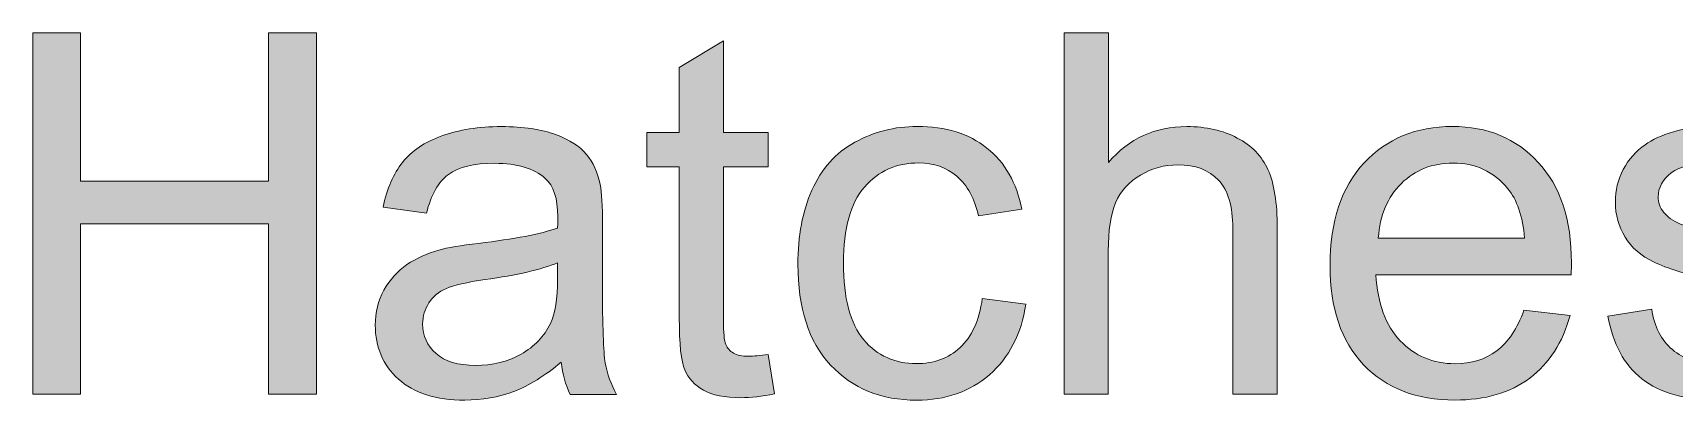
# Model space of a CAD drawing. Header units: inches. Extents: x 247 to 2765, y -1897 to -1110.
# Drawn here: x 294.92 to 308.68, y -1340.21 to -1337.13 of the extents above; entities that cross this region are included whole.
import ezdxf

# ---------------------------------------------------------------- set-up
doc = ezdxf.new("R2010")
doc.units = ezdxf.units.IN
doc.header["$MEASUREMENT"] = 0
doc.layers.add('Layer 1', color=7, linetype='Continuous')

# ---------------------------------------------------------------- blocks, each defined once
blk = doc.blocks.new('block 127')
at = {"layer": 'Layer 1', "true_color": 0x3cb54a}
h = blk.add_hatch(color=95, dxfattribs=at)
h.dxf.hatch_style = 2
h.paths.add_polyline_path([(294.915, -1340.162), (294.915, -1337.132), (295.316, -1337.132), (295.316, -1338.376), (296.891, -1338.376), (296.891, -1337.132), (297.293, -1337.132), (297.293, -1340.162), (296.891, -1340.162), (296.891, -1338.734), (295.316, -1338.734), (295.316, -1340.162)])
h = blk.add_hatch(color=95, dxfattribs=at)
h.dxf.hatch_style = 2
edge = h.paths.add_edge_path()
edge.add_spline(control_points=[(301.079, -1339.829), (301.079, -1339.829), (301.133, -1340.158), (301.133, -1340.158), (301.028, -1340.18), (300.934, -1340.191), (300.851, -1340.191), (300.716, -1340.191), (300.611, -1340.169), (300.537, -1340.127), (300.462, -1340.085), (300.41, -1340.028), (300.38, -1339.958), (300.35, -1339.888), (300.335, -1339.742), (300.335, -1339.519), (300.335, -1339.519), (300.335, -1338.256), (300.335, -1338.256), (300.335, -1338.256), (300.062, -1338.256), (300.062, -1338.256), (300.062, -1338.256), (300.062, -1337.967), (300.062, -1337.967), (300.062, -1337.967), (300.335, -1337.967), (300.335, -1337.967), (300.335, -1337.967), (300.335, -1337.424), (300.335, -1337.424), (300.335, -1337.424), (300.705, -1337.2), (300.705, -1337.2), (300.705, -1337.2), (300.705, -1337.967), (300.705, -1337.967), (300.705, -1337.967), (301.079, -1337.967), (301.079, -1337.967), (301.079, -1337.967), (301.079, -1338.256), (301.079, -1338.256), (301.079, -1338.256), (300.705, -1338.256), (300.705, -1338.256), (300.705, -1338.256), (300.705, -1339.54), (300.705, -1339.54), (300.705, -1339.646), (300.711, -1339.714), (300.724, -1339.745), (300.737, -1339.775), (300.759, -1339.799), (300.789, -1339.817), (300.819, -1339.835), (300.86, -1339.843), (300.915, -1339.843), (300.957, -1339.843), (301.012, -1339.839), (301.079, -1339.829)], knot_values=[0, 0, 0, 0, 1, 1, 1, 2, 2, 2, 3, 3, 3, 4, 4, 4, 5, 5, 5, 6, 6, 6, 7, 7, 7, 8, 8, 8, 9, 9, 9, 10, 10, 10, 11, 11, 11, 12, 12, 12, 13, 13, 13, 14, 14, 14, 15, 15, 15, 16, 16, 16, 17, 17, 17, 18, 18, 18, 19, 19, 19, 20, 20, 20, 20], degree=3, periodic=1)
h = blk.add_hatch(color=95, dxfattribs=at)
h.dxf.hatch_style = 2
edge = h.paths.add_edge_path()
edge.add_spline(control_points=[(303.56, -1340.162), (303.56, -1340.162), (303.56, -1337.132), (303.56, -1337.132), (303.56, -1337.132), (303.932, -1337.132), (303.932, -1337.132), (303.932, -1337.132), (303.932, -1338.219), (303.932, -1338.219), (304.105, -1338.018), (304.324, -1337.918), (304.589, -1337.918), (304.752, -1337.918), (304.893, -1337.95), (305.013, -1338.014), (305.133, -1338.077), (305.218, -1338.166), (305.27, -1338.279), (305.321, -1338.392), (305.348, -1338.556), (305.348, -1338.771), (305.348, -1338.771), (305.348, -1340.162), (305.348, -1340.162), (305.348, -1340.162), (304.975, -1340.162), (304.975, -1340.162), (304.975, -1340.162), (304.975, -1338.771), (304.975, -1338.771), (304.975, -1338.586), (304.936, -1338.45), (304.854, -1338.366), (304.774, -1338.281), (304.66, -1338.239), (304.512, -1338.239), (304.402, -1338.239), (304.298, -1338.267), (304.201, -1338.325), (304.104, -1338.382), (304.034, -1338.459), (303.993, -1338.557), (303.952, -1338.654), (303.931, -1338.79), (303.931, -1338.962), (303.931, -1338.962), (303.931, -1340.162), (303.931, -1340.162), (303.931, -1340.162), (303.56, -1340.162), (303.56, -1340.162), (303.56, -1340.162), (303.56, -1340.162), (303.56, -1340.162)], knot_values=[0, 0, 0, 0, 1, 1, 1, 2, 2, 2, 3, 3, 3, 4, 4, 4, 5, 5, 5, 6, 6, 6, 7, 7, 7, 8, 8, 8, 9, 9, 9, 10, 10, 10, 11, 11, 11, 12, 12, 12, 13, 13, 13, 14, 14, 14, 15, 15, 15, 16, 16, 16, 17, 17, 17, 18, 18, 18, 18], degree=3, periodic=1)
h = blk.add_hatch(color=95, dxfattribs=at)
h.dxf.hatch_style = 2
edge = h.paths.add_edge_path()
edge.add_spline(control_points=[(299.345, -1339.892), (299.207, -1340.008), (299.074, -1340.091), (298.947, -1340.139), (298.82, -1340.188), (298.682, -1340.211), (298.536, -1340.211), (298.295, -1340.211), (298.11, -1340.152), (297.98, -1340.035), (297.851, -1339.917), (297.786, -1339.766), (297.786, -1339.584), (297.786, -1339.476), (297.81, -1339.378), (297.859, -1339.289), (297.909, -1339.2), (297.972, -1339.129), (298.052, -1339.075), (298.132, -1339.021), (298.221, -1338.981), (298.32, -1338.953), (298.393, -1338.933), (298.503, -1338.915), (298.651, -1338.897), (298.952, -1338.861), (299.173, -1338.819), (299.314, -1338.769), (299.316, -1338.718), (299.316, -1338.687), (299.316, -1338.673), (299.316, -1338.521), (299.281, -1338.414), (299.211, -1338.352), (299.116, -1338.268), (298.975, -1338.226), (298.787, -1338.226), (298.612, -1338.226), (298.484, -1338.257), (298.4, -1338.319), (298.316, -1338.38), (298.254, -1338.488), (298.215, -1338.645), (298.215, -1338.645), (297.851, -1338.594), (297.851, -1338.594), (297.884, -1338.439), (297.939, -1338.313), (298.015, -1338.218), (298.091, -1338.122), (298.199, -1338.048), (298.343, -1337.997), (298.487, -1337.945), (298.653, -1337.918), (298.842, -1337.918), (299.029, -1337.918), (299.181, -1337.941), (299.298, -1337.985), (299.415, -1338.029), (299.502, -1338.084), (299.557, -1338.151), (299.611, -1338.218), (299.65, -1338.302), (299.672, -1338.404), (299.684, -1338.469), (299.691, -1338.582), (299.691, -1338.748), (299.691, -1338.748), (299.691, -1339.244), (299.691, -1339.244), (299.691, -1339.59), (299.698, -1339.809), (299.714, -1339.9), (299.73, -1339.991), (299.762, -1340.079), (299.809, -1340.164), (299.809, -1340.164), (299.42, -1340.164), (299.42, -1340.164), (299.381, -1340.085), (299.356, -1339.995), (299.345, -1339.892)], knot_values=[0, 0, 0, 0, 1, 1, 1, 2, 2, 2, 3, 3, 3, 4, 4, 4, 5, 5, 5, 6, 6, 6, 7, 7, 7, 8, 8, 8, 9, 9, 9, 10, 10, 10, 11, 11, 11, 12, 12, 12, 13, 13, 13, 14, 14, 14, 15, 15, 15, 16, 16, 16, 17, 17, 17, 18, 18, 18, 19, 19, 19, 20, 20, 20, 21, 21, 21, 22, 22, 22, 23, 23, 23, 24, 24, 24, 25, 25, 25, 26, 26, 26, 27, 27, 27, 27], degree=3, periodic=1)
edge = h.paths.add_edge_path()
edge.add_spline(control_points=[(299.314, -1339.061), (299.179, -1339.116), (298.976, -1339.163), (298.706, -1339.201), (298.552, -1339.223), (298.445, -1339.248), (298.382, -1339.276), (298.318, -1339.303), (298.269, -1339.343), (298.235, -1339.397), (298.2, -1339.45), (298.183, -1339.508), (298.183, -1339.573), (298.183, -1339.673), (298.221, -1339.755), (298.296, -1339.821), (298.371, -1339.887), (298.481, -1339.92), (298.626, -1339.92), (298.769, -1339.92), (298.897, -1339.889), (299.008, -1339.826), (299.12, -1339.763), (299.202, -1339.677), (299.254, -1339.569), (299.294, -1339.485), (299.314, -1339.36), (299.314, -1339.196), (299.314, -1339.196), (299.314, -1339.061), (299.314, -1339.061)], knot_values=[0, 0, 0, 0, 1, 1, 1, 2, 2, 2, 3, 3, 3, 4, 4, 4, 5, 5, 5, 6, 6, 6, 7, 7, 7, 8, 8, 8, 9, 9, 9, 10, 10, 10, 10], degree=3, periodic=1)
h = blk.add_hatch(color=95, dxfattribs=at)
h.dxf.hatch_style = 2
edge = h.paths.add_edge_path()
edge.add_spline(control_points=[(302.875, -1339.358), (302.875, -1339.358), (303.241, -1339.406), (303.241, -1339.406), (303.202, -1339.658), (303.099, -1339.855), (302.935, -1339.998), (302.769, -1340.141), (302.568, -1340.212), (302.327, -1340.212), (302.027, -1340.212), (301.785, -1340.114), (301.603, -1339.917), (301.419, -1339.721), (301.329, -1339.44), (301.329, -1339.073), (301.329, -1338.836), (301.368, -1338.628), (301.447, -1338.451), (301.526, -1338.272), (301.645, -1338.139), (301.806, -1338.05), (301.967, -1337.961), (302.141, -1337.917), (302.329, -1337.917), (302.568, -1337.917), (302.763, -1337.977), (302.914, -1338.098), (303.066, -1338.219), (303.163, -1338.39), (303.206, -1338.611), (303.206, -1338.611), (302.844, -1338.667), (302.844, -1338.667), (302.81, -1338.52), (302.749, -1338.409), (302.661, -1338.335), (302.574, -1338.26), (302.468, -1338.223), (302.344, -1338.223), (302.157, -1338.223), (302.004, -1338.29), (301.887, -1338.425), (301.77, -1338.559), (301.711, -1338.771), (301.711, -1339.062), (301.711, -1339.357), (301.768, -1339.572), (301.881, -1339.705), (301.994, -1339.839), (302.141, -1339.905), (302.323, -1339.905), (302.469, -1339.905), (302.591, -1339.861), (302.689, -1339.771), (302.787, -1339.681), (302.849, -1339.544), (302.875, -1339.358)], knot_values=[0, 0, 0, 0, 1, 1, 1, 2, 2, 2, 3, 3, 3, 4, 4, 4, 5, 5, 5, 6, 6, 6, 7, 7, 7, 8, 8, 8, 9, 9, 9, 10, 10, 10, 11, 11, 11, 12, 12, 12, 13, 13, 13, 14, 14, 14, 15, 15, 15, 16, 16, 16, 17, 17, 17, 18, 18, 18, 19, 19, 19, 19], degree=3, periodic=1)
h = blk.add_hatch(color=95, dxfattribs=at)
h.dxf.hatch_style = 2
edge = h.paths.add_edge_path()
edge.add_spline(control_points=[(307.416, -1339.456), (307.416, -1339.456), (307.802, -1339.503), (307.802, -1339.503), (307.74, -1339.728), (307.629, -1339.902), (307.465, -1340.026), (307.301, -1340.15), (307.09, -1340.211), (306.836, -1340.211), (306.515, -1340.211), (306.261, -1340.113), (306.072, -1339.915), (305.884, -1339.717), (305.79, -1339.44), (305.79, -1339.083), (305.79, -1338.713), (305.885, -1338.428), (306.076, -1338.223), (306.266, -1338.019), (306.512, -1337.917), (306.816, -1337.917), (307.11, -1337.917), (307.35, -1338.017), (307.535, -1338.218), (307.721, -1338.417), (307.814, -1338.698), (307.814, -1339.061), (307.814, -1339.083), (307.813, -1339.116), (307.812, -1339.16), (307.812, -1339.16), (306.175, -1339.16), (306.175, -1339.16), (306.189, -1339.401), (306.257, -1339.586), (306.379, -1339.714), (306.502, -1339.842), (306.655, -1339.906), (306.838, -1339.906), (306.975, -1339.906), (307.091, -1339.87), (307.188, -1339.798), (307.283, -1339.726), (307.36, -1339.613), (307.416, -1339.456)], knot_values=[0, 0, 0, 0, 1, 1, 1, 2, 2, 2, 3, 3, 3, 4, 4, 4, 5, 5, 5, 6, 6, 6, 7, 7, 7, 8, 8, 8, 9, 9, 9, 10, 10, 10, 11, 11, 11, 12, 12, 12, 13, 13, 13, 14, 14, 14, 15, 15, 15, 15], degree=3, periodic=1)
edge = h.paths.add_edge_path()
edge.add_spline(control_points=[(306.195, -1338.854), (306.195, -1338.854), (307.421, -1338.854), (307.421, -1338.854), (307.405, -1338.669), (307.357, -1338.531), (307.281, -1338.439), (307.162, -1338.295), (307.009, -1338.224), (306.82, -1338.224), (306.649, -1338.224), (306.504, -1338.281), (306.388, -1338.395), (306.272, -1338.509), (306.207, -1338.662), (306.195, -1338.854)], knot_values=[0, 0, 0, 0, 1, 1, 1, 2, 2, 2, 3, 3, 3, 4, 4, 4, 5, 5, 5, 5], degree=3, periodic=1)
h = blk.add_hatch(color=95, dxfattribs=at)
h.dxf.hatch_style = 2
edge = h.paths.add_edge_path()
edge.add_spline(control_points=[(308.12, -1339.507), (308.12, -1339.507), (308.487, -1339.449), (308.487, -1339.449), (308.509, -1339.596), (308.566, -1339.709), (308.66, -1339.788), (308.754, -1339.867), (308.886, -1339.906), (309.056, -1339.906), (309.227, -1339.906), (309.354, -1339.871), (309.436, -1339.801), (309.518, -1339.732), (309.56, -1339.65), (309.56, -1339.557), (309.56, -1339.473), (309.524, -1339.406), (309.451, -1339.358), (309.399, -1339.325), (309.273, -1339.283), (309.07, -1339.233), (308.798, -1339.164), (308.608, -1339.104), (308.503, -1339.053), (308.398, -1339.003), (308.318, -1338.933), (308.263, -1338.844), (308.208, -1338.755), (308.182, -1338.658), (308.182, -1338.55), (308.182, -1338.453), (308.204, -1338.361), (308.249, -1338.278), (308.293, -1338.194), (308.354, -1338.125), (308.432, -1338.07), (308.49, -1338.028), (308.569, -1337.991), (308.669, -1337.961), (308.768, -1337.931), (308.876, -1337.917), (308.99, -1337.917), (309.162, -1337.917), (309.314, -1337.941), (309.443, -1337.991), (309.574, -1338.041), (309.671, -1338.108), (309.732, -1338.193), (309.793, -1338.277), (309.837, -1338.391), (309.86, -1338.533), (309.86, -1338.533), (309.496, -1338.583), (309.496, -1338.583), (309.48, -1338.47), (309.432, -1338.382), (309.353, -1338.318), (309.274, -1338.254), (309.161, -1338.223), (309.017, -1338.223), (308.846, -1338.223), (308.724, -1338.251), (308.651, -1338.307), (308.578, -1338.364), (308.541, -1338.43), (308.541, -1338.506), (308.541, -1338.555), (308.556, -1338.598), (308.587, -1338.636), (308.617, -1338.676), (308.665, -1338.709), (308.729, -1338.735), (308.766, -1338.749), (308.876, -1338.781), (309.058, -1338.83), (309.321, -1338.901), (309.505, -1338.958), (309.61, -1339.003), (309.714, -1339.048), (309.795, -1339.113), (309.854, -1339.198), (309.913, -1339.284), (309.943, -1339.39), (309.943, -1339.517), (309.943, -1339.641), (309.906, -1339.757), (309.834, -1339.867), (309.762, -1339.976), (309.657, -1340.061), (309.521, -1340.121), (309.384, -1340.181), (309.23, -1340.211), (309.058, -1340.211), (308.772, -1340.211), (308.555, -1340.152), (308.405, -1340.033), (308.256, -1339.915), (308.161, -1339.74), (308.12, -1339.507)], knot_values=[0, 0, 0, 0, 1, 1, 1, 2, 2, 2, 3, 3, 3, 4, 4, 4, 5, 5, 5, 6, 6, 6, 7, 7, 7, 8, 8, 8, 9, 9, 9, 10, 10, 10, 11, 11, 11, 12, 12, 12, 13, 13, 13, 14, 14, 14, 15, 15, 15, 16, 16, 16, 17, 17, 17, 18, 18, 18, 19, 19, 19, 20, 20, 20, 21, 21, 21, 22, 22, 22, 23, 23, 23, 24, 24, 24, 25, 25, 25, 26, 26, 26, 27, 27, 27, 28, 28, 28, 29, 29, 29, 30, 30, 30, 31, 31, 31, 32, 32, 32, 33, 33, 33, 33], degree=3, periodic=1)
at = {"layer": 'Layer 1', "lineweight": 0}
blk.add_lwpolyline([(294.915, -1340.162), (294.915, -1337.132), (295.316, -1337.132), (295.316, -1338.376), (296.891, -1338.376), (296.891, -1337.132), (297.293, -1337.132), (297.293, -1340.162), (296.891, -1340.162), (296.891, -1338.734), (295.316, -1338.734), (295.316, -1340.162), (294.915, -1340.162)], dxfattribs=at)
for points, knots in [([(301.079, -1339.829), (301.079, -1339.829), (301.133, -1340.158), (301.133, -1340.158), (301.028, -1340.18), (300.934, -1340.191), (300.851, -1340.191), (300.716, -1340.191), (300.611, -1340.169), (300.537, -1340.127), (300.462, -1340.085), (300.41, -1340.028), (300.38, -1339.958), (300.35, -1339.888), (300.335, -1339.742), (300.335, -1339.519), (300.335, -1339.519), (300.335, -1338.256), (300.335, -1338.256), (300.335, -1338.256), (300.062, -1338.256), (300.062, -1338.256), (300.062, -1338.256), (300.062, -1337.967), (300.062, -1337.967), (300.062, -1337.967), (300.335, -1337.967), (300.335, -1337.967), (300.335, -1337.967), (300.335, -1337.424), (300.335, -1337.424), (300.335, -1337.424), (300.705, -1337.2), (300.705, -1337.2), (300.705, -1337.2), (300.705, -1337.967), (300.705, -1337.967), (300.705, -1337.967), (301.079, -1337.967), (301.079, -1337.967), (301.079, -1337.967), (301.079, -1338.256), (301.079, -1338.256), (301.079, -1338.256), (300.705, -1338.256), (300.705, -1338.256), (300.705, -1338.256), (300.705, -1339.54), (300.705, -1339.54), (300.705, -1339.646), (300.711, -1339.714), (300.724, -1339.745), (300.737, -1339.775), (300.759, -1339.799), (300.789, -1339.817), (300.819, -1339.835), (300.86, -1339.843), (300.915, -1339.843), (300.957, -1339.843), (301.012, -1339.839), (301.079, -1339.829)], [0, 0, 0, 0, 1, 1, 1, 2, 2, 2, 3, 3, 3, 4, 4, 4, 5, 5, 5, 6, 6, 6, 7, 7, 7, 8, 8, 8, 9, 9, 9, 10, 10, 10, 11, 11, 11, 12, 12, 12, 13, 13, 13, 14, 14, 14, 15, 15, 15, 16, 16, 16, 17, 17, 17, 18, 18, 18, 19, 19, 19, 20, 20, 20, 20]), ([(303.56, -1340.162), (303.56, -1340.162), (303.56, -1337.132), (303.56, -1337.132), (303.56, -1337.132), (303.932, -1337.132), (303.932, -1337.132), (303.932, -1337.132), (303.932, -1338.219), (303.932, -1338.219), (304.105, -1338.018), (304.324, -1337.918), (304.589, -1337.918), (304.752, -1337.918), (304.893, -1337.95), (305.013, -1338.014), (305.133, -1338.077), (305.218, -1338.166), (305.27, -1338.279), (305.321, -1338.392), (305.348, -1338.556), (305.348, -1338.771), (305.348, -1338.771), (305.348, -1340.162), (305.348, -1340.162), (305.348, -1340.162), (304.975, -1340.162), (304.975, -1340.162), (304.975, -1340.162), (304.975, -1338.771), (304.975, -1338.771), (304.975, -1338.586), (304.936, -1338.45), (304.854, -1338.366), (304.774, -1338.281), (304.66, -1338.239), (304.512, -1338.239), (304.402, -1338.239), (304.298, -1338.267), (304.201, -1338.325), (304.104, -1338.382), (304.034, -1338.459), (303.993, -1338.557), (303.952, -1338.654), (303.931, -1338.79), (303.931, -1338.962), (303.931, -1338.962), (303.931, -1340.162), (303.931, -1340.162), (303.931, -1340.162), (303.56, -1340.162), (303.56, -1340.162), (303.56, -1340.162), (303.56, -1340.162), (303.56, -1340.162)], [0, 0, 0, 0, 1, 1, 1, 2, 2, 2, 3, 3, 3, 4, 4, 4, 5, 5, 5, 6, 6, 6, 7, 7, 7, 8, 8, 8, 9, 9, 9, 10, 10, 10, 11, 11, 11, 12, 12, 12, 13, 13, 13, 14, 14, 14, 15, 15, 15, 16, 16, 16, 17, 17, 17, 18, 18, 18, 18]), ([(299.345, -1339.892), (299.207, -1340.008), (299.074, -1340.091), (298.947, -1340.139), (298.82, -1340.188), (298.682, -1340.211), (298.536, -1340.211), (298.295, -1340.211), (298.11, -1340.152), (297.98, -1340.035), (297.851, -1339.917), (297.786, -1339.766), (297.786, -1339.584), (297.786, -1339.476), (297.81, -1339.378), (297.859, -1339.289), (297.909, -1339.2), (297.972, -1339.129), (298.052, -1339.075), (298.132, -1339.021), (298.221, -1338.981), (298.32, -1338.953), (298.393, -1338.933), (298.503, -1338.915), (298.651, -1338.897), (298.952, -1338.861), (299.173, -1338.819), (299.314, -1338.769), (299.316, -1338.718), (299.316, -1338.687), (299.316, -1338.673), (299.316, -1338.521), (299.281, -1338.414), (299.211, -1338.352), (299.116, -1338.268), (298.975, -1338.226), (298.787, -1338.226), (298.612, -1338.226), (298.484, -1338.257), (298.4, -1338.319), (298.316, -1338.38), (298.254, -1338.488), (298.215, -1338.645), (298.215, -1338.645), (297.851, -1338.594), (297.851, -1338.594), (297.884, -1338.439), (297.939, -1338.313), (298.015, -1338.218), (298.091, -1338.122), (298.199, -1338.048), (298.343, -1337.997), (298.487, -1337.945), (298.653, -1337.918), (298.842, -1337.918), (299.029, -1337.918), (299.181, -1337.941), (299.298, -1337.985), (299.415, -1338.029), (299.502, -1338.084), (299.557, -1338.151), (299.611, -1338.218), (299.65, -1338.302), (299.672, -1338.404), (299.684, -1338.469), (299.691, -1338.582), (299.691, -1338.748), (299.691, -1338.748), (299.691, -1339.244), (299.691, -1339.244), (299.691, -1339.59), (299.698, -1339.809), (299.714, -1339.9), (299.73, -1339.991), (299.762, -1340.079), (299.809, -1340.164), (299.809, -1340.164), (299.42, -1340.164), (299.42, -1340.164), (299.381, -1340.085), (299.356, -1339.995), (299.345, -1339.892)], [0, 0, 0, 0, 1, 1, 1, 2, 2, 2, 3, 3, 3, 4, 4, 4, 5, 5, 5, 6, 6, 6, 7, 7, 7, 8, 8, 8, 9, 9, 9, 10, 10, 10, 11, 11, 11, 12, 12, 12, 13, 13, 13, 14, 14, 14, 15, 15, 15, 16, 16, 16, 17, 17, 17, 18, 18, 18, 19, 19, 19, 20, 20, 20, 21, 21, 21, 22, 22, 22, 23, 23, 23, 24, 24, 24, 25, 25, 25, 26, 26, 26, 27, 27, 27, 27]), ([(302.875, -1339.358), (302.875, -1339.358), (303.241, -1339.406), (303.241, -1339.406), (303.202, -1339.658), (303.099, -1339.855), (302.935, -1339.998), (302.769, -1340.141), (302.568, -1340.212), (302.327, -1340.212), (302.027, -1340.212), (301.785, -1340.114), (301.603, -1339.917), (301.419, -1339.721), (301.329, -1339.44), (301.329, -1339.073), (301.329, -1338.836), (301.368, -1338.628), (301.447, -1338.451), (301.526, -1338.272), (301.645, -1338.139), (301.806, -1338.05), (301.967, -1337.961), (302.141, -1337.917), (302.329, -1337.917), (302.568, -1337.917), (302.763, -1337.977), (302.914, -1338.098), (303.066, -1338.219), (303.163, -1338.39), (303.206, -1338.611), (303.206, -1338.611), (302.844, -1338.667), (302.844, -1338.667), (302.81, -1338.52), (302.749, -1338.409), (302.661, -1338.335), (302.574, -1338.26), (302.468, -1338.223), (302.344, -1338.223), (302.157, -1338.223), (302.004, -1338.29), (301.887, -1338.425), (301.77, -1338.559), (301.711, -1338.771), (301.711, -1339.062), (301.711, -1339.357), (301.768, -1339.572), (301.881, -1339.705), (301.994, -1339.839), (302.141, -1339.905), (302.323, -1339.905), (302.469, -1339.905), (302.591, -1339.861), (302.689, -1339.771), (302.787, -1339.681), (302.849, -1339.544), (302.875, -1339.358)], [0, 0, 0, 0, 1, 1, 1, 2, 2, 2, 3, 3, 3, 4, 4, 4, 5, 5, 5, 6, 6, 6, 7, 7, 7, 8, 8, 8, 9, 9, 9, 10, 10, 10, 11, 11, 11, 12, 12, 12, 13, 13, 13, 14, 14, 14, 15, 15, 15, 16, 16, 16, 17, 17, 17, 18, 18, 18, 19, 19, 19, 19]), ([(307.416, -1339.456), (307.416, -1339.456), (307.802, -1339.503), (307.802, -1339.503), (307.74, -1339.728), (307.629, -1339.902), (307.465, -1340.026), (307.301, -1340.15), (307.09, -1340.211), (306.836, -1340.211), (306.515, -1340.211), (306.261, -1340.113), (306.072, -1339.915), (305.884, -1339.717), (305.79, -1339.44), (305.79, -1339.083), (305.79, -1338.713), (305.885, -1338.428), (306.076, -1338.223), (306.266, -1338.019), (306.512, -1337.917), (306.816, -1337.917), (307.11, -1337.917), (307.35, -1338.017), (307.535, -1338.218), (307.721, -1338.417), (307.814, -1338.698), (307.814, -1339.061), (307.814, -1339.083), (307.813, -1339.116), (307.812, -1339.16), (307.812, -1339.16), (306.175, -1339.16), (306.175, -1339.16), (306.189, -1339.401), (306.257, -1339.586), (306.379, -1339.714), (306.502, -1339.842), (306.655, -1339.906), (306.838, -1339.906), (306.975, -1339.906), (307.091, -1339.87), (307.188, -1339.798), (307.283, -1339.726), (307.36, -1339.613), (307.416, -1339.456)], [0, 0, 0, 0, 1, 1, 1, 2, 2, 2, 3, 3, 3, 4, 4, 4, 5, 5, 5, 6, 6, 6, 7, 7, 7, 8, 8, 8, 9, 9, 9, 10, 10, 10, 11, 11, 11, 12, 12, 12, 13, 13, 13, 14, 14, 14, 15, 15, 15, 15]), ([(308.12, -1339.507), (308.12, -1339.507), (308.487, -1339.449), (308.487, -1339.449), (308.509, -1339.596), (308.566, -1339.709), (308.66, -1339.788), (308.754, -1339.867), (308.886, -1339.906), (309.056, -1339.906), (309.227, -1339.906), (309.354, -1339.871), (309.436, -1339.801), (309.518, -1339.732), (309.56, -1339.65), (309.56, -1339.557), (309.56, -1339.473), (309.524, -1339.406), (309.451, -1339.358), (309.399, -1339.325), (309.273, -1339.283), (309.07, -1339.233), (308.798, -1339.164), (308.608, -1339.104), (308.503, -1339.053), (308.398, -1339.003), (308.318, -1338.933), (308.263, -1338.844), (308.208, -1338.755), (308.182, -1338.658), (308.182, -1338.55), (308.182, -1338.453), (308.204, -1338.361), (308.249, -1338.278), (308.293, -1338.194), (308.354, -1338.125), (308.432, -1338.07), (308.49, -1338.028), (308.569, -1337.991), (308.669, -1337.961), (308.768, -1337.931), (308.876, -1337.917), (308.99, -1337.917), (309.162, -1337.917), (309.314, -1337.941), (309.443, -1337.991), (309.574, -1338.041), (309.671, -1338.108), (309.732, -1338.193), (309.793, -1338.277), (309.837, -1338.391), (309.86, -1338.533), (309.86, -1338.533), (309.496, -1338.583), (309.496, -1338.583), (309.48, -1338.47), (309.432, -1338.382), (309.353, -1338.318), (309.274, -1338.254), (309.161, -1338.223), (309.017, -1338.223), (308.846, -1338.223), (308.724, -1338.251), (308.651, -1338.307), (308.578, -1338.364), (308.541, -1338.43), (308.541, -1338.506), (308.541, -1338.555), (308.556, -1338.598), (308.587, -1338.636), (308.617, -1338.676), (308.665, -1338.709), (308.729, -1338.735), (308.766, -1338.749), (308.876, -1338.781), (309.058, -1338.83), (309.321, -1338.901), (309.505, -1338.958), (309.61, -1339.003), (309.714, -1339.048), (309.795, -1339.113), (309.854, -1339.198), (309.913, -1339.284), (309.943, -1339.39), (309.943, -1339.517), (309.943, -1339.641), (309.906, -1339.757), (309.834, -1339.867), (309.762, -1339.976), (309.657, -1340.061), (309.521, -1340.121), (309.384, -1340.181), (309.23, -1340.211), (309.058, -1340.211), (308.772, -1340.211), (308.555, -1340.152), (308.405, -1340.033), (308.256, -1339.915), (308.161, -1339.74), (308.12, -1339.507)], [0, 0, 0, 0, 1, 1, 1, 2, 2, 2, 3, 3, 3, 4, 4, 4, 5, 5, 5, 6, 6, 6, 7, 7, 7, 8, 8, 8, 9, 9, 9, 10, 10, 10, 11, 11, 11, 12, 12, 12, 13, 13, 13, 14, 14, 14, 15, 15, 15, 16, 16, 16, 17, 17, 17, 18, 18, 18, 19, 19, 19, 20, 20, 20, 21, 21, 21, 22, 22, 22, 23, 23, 23, 24, 24, 24, 25, 25, 25, 26, 26, 26, 27, 27, 27, 28, 28, 28, 29, 29, 29, 30, 30, 30, 31, 31, 31, 32, 32, 32, 33, 33, 33, 33]), ([(306.195, -1338.854), (306.195, -1338.854), (307.421, -1338.854), (307.421, -1338.854), (307.405, -1338.669), (307.357, -1338.531), (307.281, -1338.439), (307.162, -1338.295), (307.009, -1338.224), (306.82, -1338.224), (306.649, -1338.224), (306.504, -1338.281), (306.388, -1338.395), (306.272, -1338.509), (306.207, -1338.662), (306.195, -1338.854)], [0, 0, 0, 0, 1, 1, 1, 2, 2, 2, 3, 3, 3, 4, 4, 4, 5, 5, 5, 5]), ([(299.314, -1339.061), (299.179, -1339.116), (298.976, -1339.163), (298.706, -1339.201), (298.552, -1339.223), (298.445, -1339.248), (298.382, -1339.276), (298.318, -1339.303), (298.269, -1339.343), (298.235, -1339.397), (298.2, -1339.45), (298.183, -1339.508), (298.183, -1339.573), (298.183, -1339.673), (298.221, -1339.755), (298.296, -1339.821), (298.371, -1339.887), (298.481, -1339.92), (298.626, -1339.92), (298.769, -1339.92), (298.897, -1339.889), (299.008, -1339.826), (299.12, -1339.763), (299.202, -1339.677), (299.254, -1339.569), (299.294, -1339.485), (299.314, -1339.36), (299.314, -1339.196), (299.314, -1339.196), (299.314, -1339.061), (299.314, -1339.061)], [0, 0, 0, 0, 1, 1, 1, 2, 2, 2, 3, 3, 3, 4, 4, 4, 5, 5, 5, 6, 6, 6, 7, 7, 7, 8, 8, 8, 9, 9, 9, 10, 10, 10, 10])]:
    blk.add_open_spline(points, degree=3, knots=knots, dxfattribs=at)

msp = doc.modelspace()

# ---------------------------------------------------------------- block references
at = {"layer": 'Layer 1'}
msp.add_blockref('block 127', (0, 0), dxfattribs=at)

doc.saveas('drawing.dxf')
